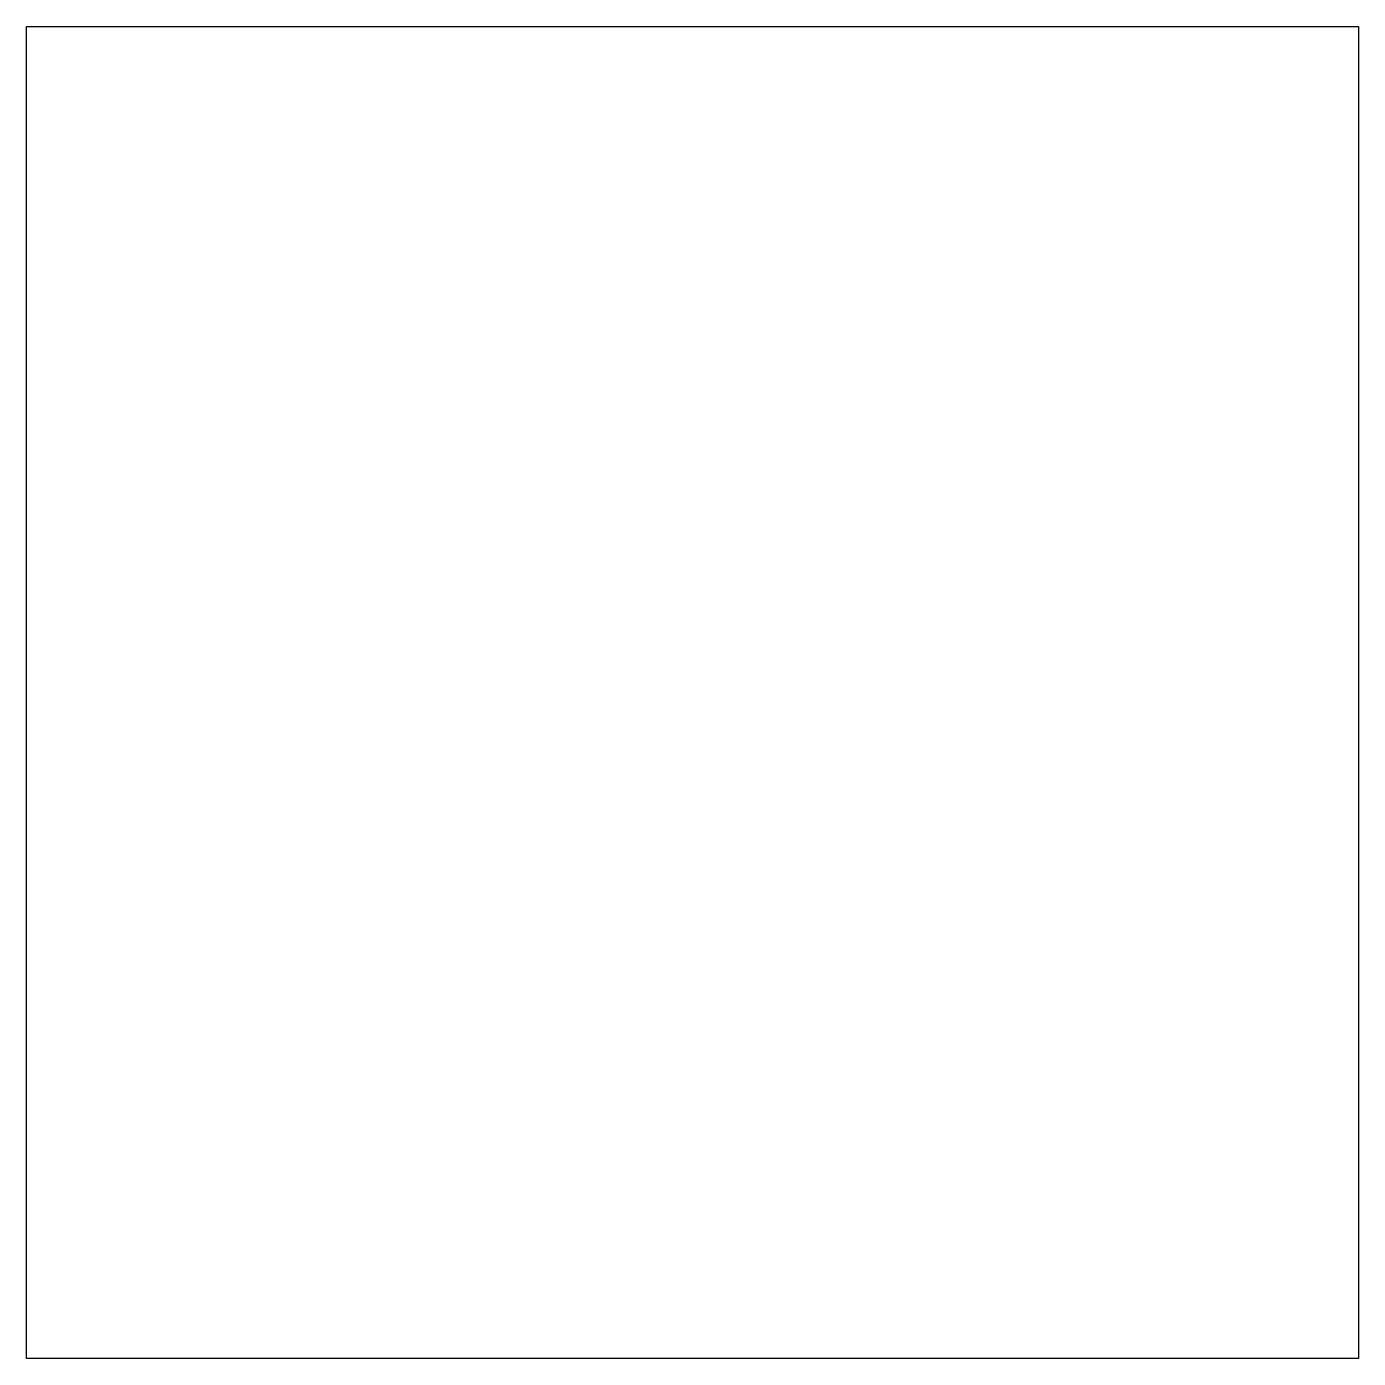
# Model space of a CAD drawing. Extents: x 0 to 8, y 0 to 8.
import ezdxf

# ---------------------------------------------------------------- set-up
doc = ezdxf.new("R2010")
doc.units = 0
doc.header["$MEASUREMENT"] = 0

msp = doc.modelspace()

# ---------------------------------------------------------------- linework, layer by layer
at = {"linetype": 'Continuous'}
for p, q in [((0, 0, 6), (0, 8, 6)), ((0, 8, 6), (8, 8, 6)), ((0, 8), (0, 8, 6)), ((0, 0, 12), (0, 8, 12)), ((0, 8, 12), (8, 8, 12)), ((0, 8, 6), (0, 8, 12)), ((0, 0, 18), (0, 8, 18)), ((0, 8, 18), (8, 8, 18)), ((0, 8, 12), (0, 8, 18)), ((0, 0, 24), (0, 8, 24)), ((0, 8, 24), (8, 8, 24)), ((0, 8, 18), (0, 8, 24)), ((8, 8, 6), (8, 0, 6)), ((8, 8), (8, 8, 6)), ((8, 8, 12), (8, 0, 12)), ((8, 8, 6), (8, 8, 12)), ((8, 8, 18), (8, 0, 18)), ((8, 8, 12), (8, 8, 18)), ((8, 8, 24), (8, 0, 24)), ((8, 8, 18), (8, 8, 24)), ((8, 0, 6), (0, 0, 6)), ((0, 0), (0, 0, 6)), ((8, 0, 12), (0, 0, 12)), ((0, 0, 6), (0, 0, 12)), ((8, 0, 18), (0, 0, 18)), ((0, 0, 12), (0, 0, 18)), ((8, 0, 24), (0, 0, 24)), ((0, 0, 18), (0, 0, 24)), ((8, 0), (8, 0, 6)), ((8, 0, 6), (8, 0, 12)), ((8, 0, 12), (8, 0, 18)), ((8, 0, 18), (8, 0, 24))]:
    msp.add_line(p, q, dxfattribs=at)

doc.saveas('drawing.dxf')
